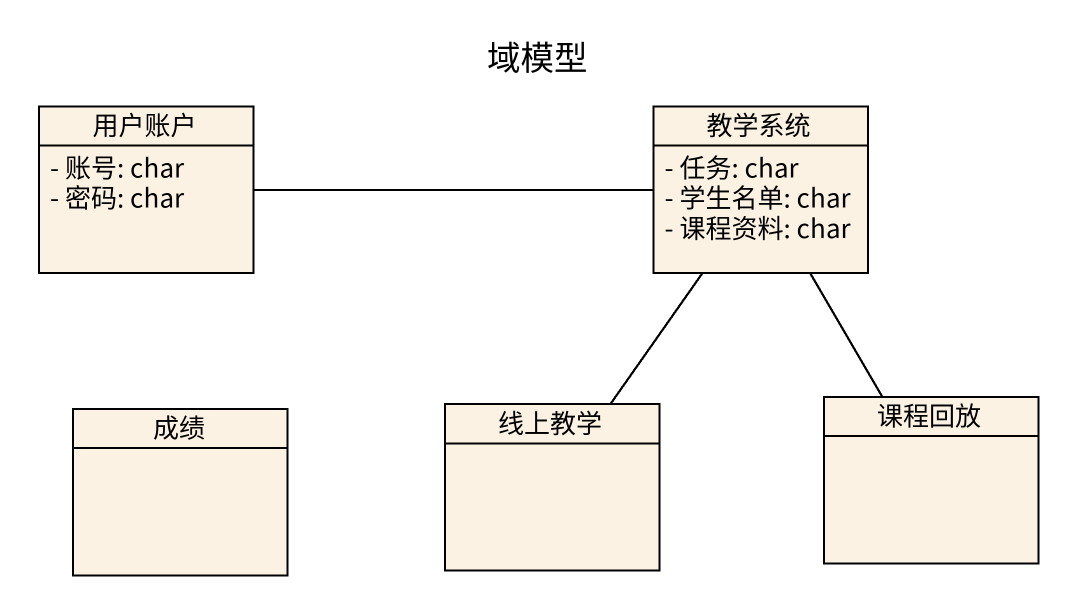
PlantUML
@startuml
title 域模型
hide circle
hide empty members
skinparam classAttributeIconSize 0
class 用户账户 {
  - 账号: char
  - 密码: char
}
class 教学系统 {
  - 任务: char
  - 学生名单: char
  - 课程资料: char
}
class 成绩
class 线上教学
class 课程回放
用户账户 -right- 教学系统
教学系统 -- 线上教学
教学系统 -- 课程回放
@enduml
